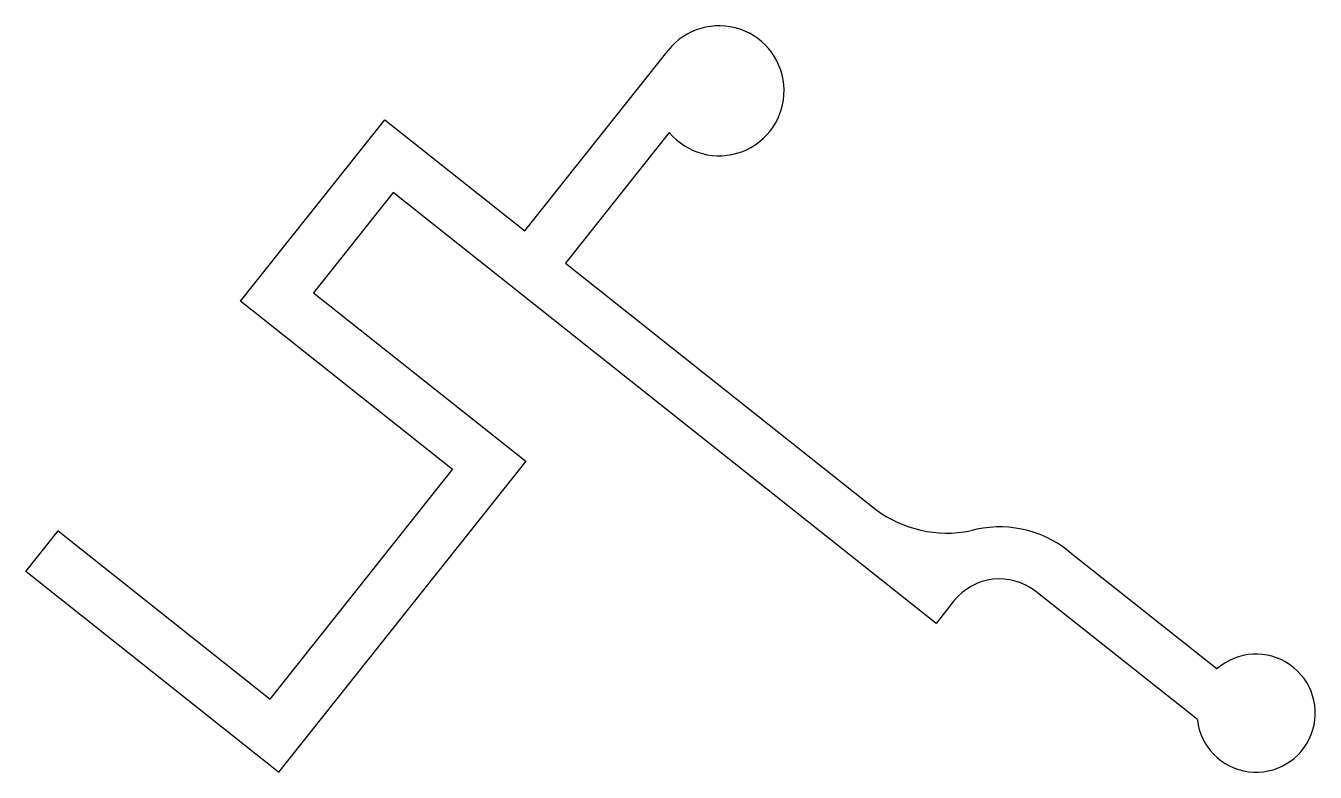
# Model space of a CAD drawing. Extents: x -22.4 to 28, y 2.5 to 31.7.
import ezdxf

# ---------------------------------------------------------------- set-up
doc = ezdxf.new("R2010")
doc.units = 0
doc.layers.get('0').update_dxf_attribs({"linetype": 'CONTINUOUS'})

msp = doc.modelspace()

# ---------------------------------------------------------------- linework, layer by layer
for p, q in [((-2.926, 23.684), (2.676, 30.742)), ((-14.026, 20.935), (-8.397, 28.026)), ((-8.397, 28.026), (-2.926, 23.684)), ((2.72, 27.529), (-1.335, 22.42)), ((-8.063, 25.179), (-11.172, 21.262)), ((13.144, 8.345), (-8.063, 25.179)), ((-1.335, 22.42), (10.785, 12.8)), ((-11.172, 21.262), (-2.888, 14.686)), ((-5.742, 14.359), (-14.026, 20.935)), ((-2.888, 14.686), (-12.54, 2.526)), ((-12.869, 5.381), (-5.742, 14.359)), ((-22.416, 10.365), (-21.153, 11.957)), ((-21.153, 11.957), (-12.869, 5.381)), ((18.303, 11.18), (24.116, 6.565)), ((-12.54, 2.526), (-22.416, 10.365)), ((23.349, 4.58), (17.04, 9.588)), ((13.838, 9.22), (13.144, 8.345))]:
    msp.add_line(p, q)
for centre, radius, start, end in [((4.666, 29.162), 2.54, 220.0213, 141.5583), ((13.579, 16.543), 4.671, 233.258, 281.1236), ((15.623, 7.803), 4.311, 51.5583, 105.3669), ((15.623, 7.803), 2.279, 51.5583, 141.5583), ((25.643, 4.834), 2.309, 186.3192, 131.4204)]:
    msp.add_arc(centre, radius, start, end)

doc.saveas('drawing.dxf')
